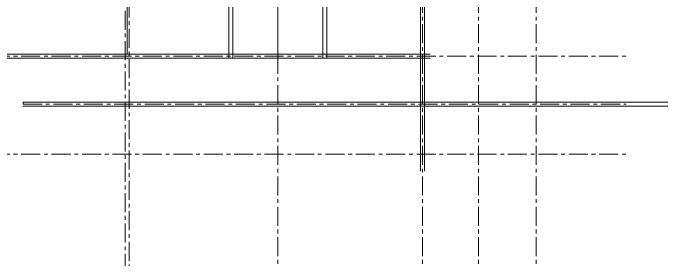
# Model space of a CAD drawing. Header units: millimetres. Extents: x 0 to 1313252738, y -131 to 560100888.
# Drawn here: x 1312557451 to 1312590257, y 560027784 to 560040454 of the extents above; entities that cross this region are included whole.
import ezdxf

# ---------------------------------------------------------------- set-up
doc = ezdxf.new("R2010")
doc.units = ezdxf.units.MM
doc.linetypes.add('CENTERX2', pattern=[101.6, 63.5, -12.7, 12.7, -12.7])
doc.layers.get('0').update_dxf_attribs({"lineweight": 0})
doc.layers.add('001通り芯', color=6, linetype='CENTERX2', lineweight=0)

msp = doc.modelspace()

# ---------------------------------------------------------------- linework, layer by layer
for p, q in [((1312563162.575, 560038388.068), (1312563162.575, 560041153.068)), ((1312568262.575, 560038188.068), (1312568262.575, 560041153.068)), ((1312568462.575, 560038188.068), (1312568462.575, 560041153.068)), ((1312570712.575, 560041153.068), (1312570712.575, 560038253.068)), ((1312572962.575, 560038188.068), (1312572962.575, 560041153.068)), ((1312573162.575, 560038188.068), (1312573162.575, 560041153.068)), ((1312577862.575, 560041153.068), (1312577862.575, 560032524.695)), ((1312578062.575, 560041153.068), (1312578062.575, 560032524.695)), ((1312556110.143, 560038388.068), (1312578349.668, 560038388.068)), ((1312563262.575, 560038388.068), (1312563062.575, 560038388.068)), ((1312556121.645, 560038188.068), (1312578349.668, 560038188.068)), ((1312563062.575, 560038288.068), (1312563062.575, 560038188.068)), ((1312570712.575, 560038253.068), (1312570712.575, 560038193.068)), ((1312557949.241, 560035888.068), (1312557949.241, 560035988.068)), ((1312557949.241, 560035988.068), (1312590257.423, 560035988.068)), ((1312557949.241, 560035788.068), (1312590257.423, 560035788.068))]:
    msp.add_line(p, q)
at = {"layer": '001通り芯', "ltscale": 15}
for p, q in [((1312570712.575, 560064275.265), (1312570712.575, 560027783.509)), ((1312577962.575, 560064275.265), (1312577962.575, 560027783.509)), ((1312580762.575, 560064275.265), (1312580762.575, 560027783.509)), ((1312583662.575, 560064275.265), (1312583662.575, 560027783.509)), ((1312563062.575, 560060384.852), (1312563062.575, 560027783.509)), ((1312563262.575, 560041188.068), (1312563262.575, 560027783.509)), ((1312554811.471, 560038288.068), (1312588165.025, 560038288.068)), ((1312557949.241, 560035888.068), (1312588165.025, 560035888.068)), ((1312554811.471, 560033388.068), (1312588165.025, 560033388.068))]:
    msp.add_line(p, q, dxfattribs=at)

doc.saveas('drawing.dxf')
